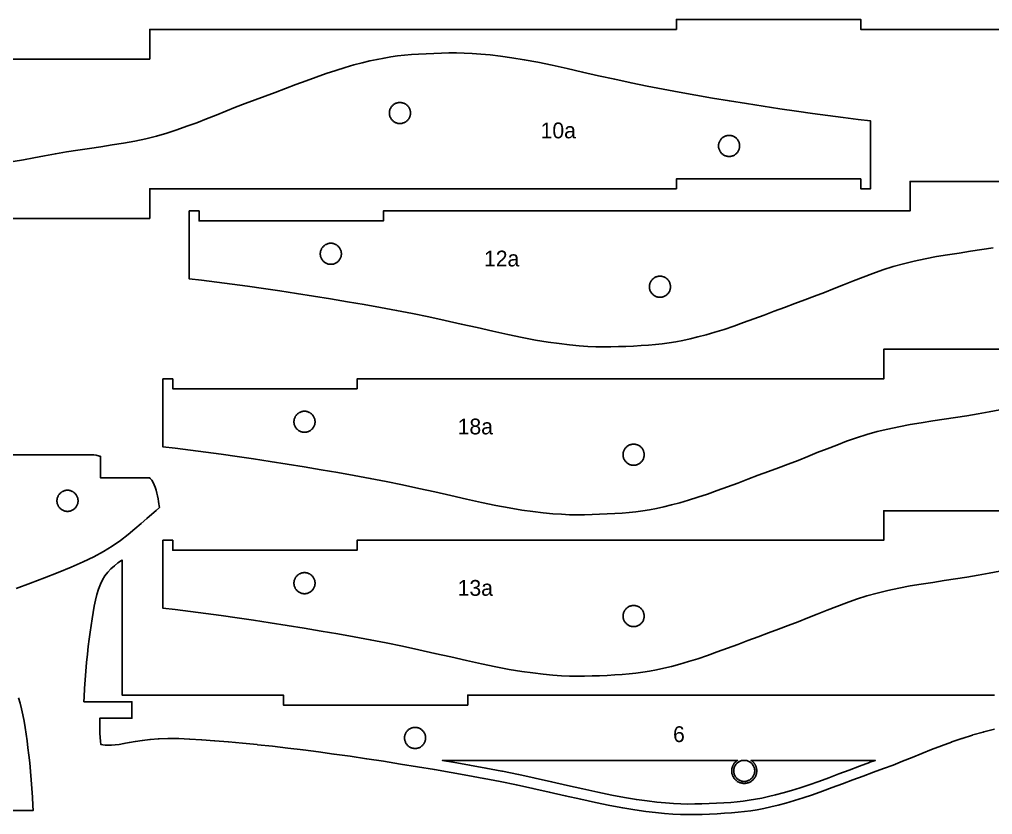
# Model space of a CAD drawing. Header units: metres. Extents: x 5 to 594, y 19 to 394.
# Drawn here: x 364.2 to 512, y 35.4 to 156.1 of the extents above; entities that cross this region are included whole.
import ezdxf
from ezdxf.enums import TextEntityAlignment as Align

# ---------------------------------------------------------------- set-up
doc = ezdxf.new("R2010")
doc.units = ezdxf.units.M
for name, color, linetype in [('CORTAR', 1, 'Continuous'), ('GRABAR', 5, 'Continuous'), ('GRABAR_RELLENO', 4, 'Continuous')]:
    doc.layers.add(name, color=color, linetype=linetype)

msp = doc.modelspace()

# ---------------------------------------------------------------- linework, layer by layer
at = {"layer": 'CORTAR'}
for points in [[(516.5, 154.57), (492, 154.57), (492, 156.07), (464, 156.07), (464, 154.57), (384, 154.57), (384, 150.07), (347.5, 150.07)], [(363.25, 134.49), (364.8, 134.77), (366.38, 135.06), (368, 135.37), (369.67, 135.68), (371.37, 135.96), (373.09, 136.23), (374.82, 136.49), (376.56, 136.75), (378.3, 137.02), (380.02, 137.3), (381.71, 137.62), (383.38, 137.97), (385, 138.37), (386.58, 138.82), (388.13, 139.32), (389.65, 139.85), (391.14, 140.4), (392.62, 140.98), (394.1, 141.57), (395.56, 142.16), (397.03, 142.75), (398.51, 143.32), (400, 143.87), (401.52, 144.43), (403.06, 145), (404.63, 145.59), (406.19, 146.18), (407.75, 146.76), (409.29, 147.32), (410.79, 147.85), (412.26, 148.35), (413.66, 148.79), (415, 149.17), (416.25, 149.5), (417.42, 149.78), (418.53, 150.02), (419.59, 150.22), (420.62, 150.39), (421.65, 150.53), (422.68, 150.65), (423.74, 150.74), (424.84, 150.81), (426, 150.87), (427.17, 150.92), (428.31, 150.97), (429.44, 150.99), (430.58, 151), (431.75, 150.98), (432.98, 150.93), (434.3, 150.83), (435.73, 150.7), (437.29, 150.51), (439, 150.27), (440.89, 149.96), (442.93, 149.57), (445.1, 149.12), (447.38, 148.62), (449.75, 148.09), (452.18, 147.54), (454.64, 146.99), (457.11, 146.45), (459.57, 145.94), (462, 145.47), (464.44, 145.03), (466.94, 144.59), (469.48, 144.15), (472.05, 143.72), (474.62, 143.3), (477.19, 142.89), (479.73, 142.5), (482.22, 142.13), (484.65, 141.79), (487, 141.47), (489.31, 141.18), (491.63, 140.9), (493.5, 140.68), (493.5, 130.37), (492, 130.37), (492, 131.87), (464, 131.87), (464, 130.37), (384, 130.37), (384, 125.87), (347.5, 125.87)], [(512.13, 121.41), (510.41, 121.14), (508.68, 120.88), (506.94, 120.62), (505.2, 120.36), (503.48, 120.07), (501.79, 119.75), (500.12, 119.4), (498.5, 119), (496.92, 118.55), (495.37, 118.06), (493.85, 117.53), (492.36, 116.97), (490.88, 116.39), (489.4, 115.81), (487.94, 115.21), (486.47, 114.63), (484.99, 114.05), (483.5, 113.5), (481.98, 112.95), (480.44, 112.37), (478.87, 111.78), (477.31, 111.19), (475.75, 110.61), (474.21, 110.05), (472.71, 109.52), (471.24, 109.03), (469.84, 108.58), (468.5, 108.2), (467.25, 107.87), (466.08, 107.59), (464.97, 107.35), (463.91, 107.15), (462.88, 106.98), (461.85, 106.84), (460.82, 106.73), (459.76, 106.64), (458.66, 106.56), (457.5, 106.5), (456.33, 106.45), (455.19, 106.41), (454.06, 106.38), (452.92, 106.37), (451.75, 106.39), (450.52, 106.45), (449.2, 106.54), (447.77, 106.67), (446.21, 106.86), (444.5, 107.1), (442.61, 107.41), (440.57, 107.8), (438.4, 108.26), (436.12, 108.76), (433.75, 109.29), (431.32, 109.84), (428.86, 110.39), (426.39, 110.92), (423.93, 111.43), (421.5, 111.9), (419.06, 112.34), (416.56, 112.78), (414.02, 113.22), (411.45, 113.65), (408.88, 114.07), (406.31, 114.48), (403.77, 114.87), (401.28, 115.24), (398.85, 115.58), (396.5, 115.9), (394.19, 116.19), (391.87, 116.48), (390, 116.69), (390, 127), (391.5, 127), (391.5, 125.5), (419.5, 125.5), (419.5, 127), (499.5, 127), (499.5, 131.5), (536, 131.5)], [(513.12, 96.81), (511.5, 96.5), (509.83, 96.19), (508.13, 95.91), (506.41, 95.64), (504.68, 95.38), (502.94, 95.12), (501.2, 94.86), (499.48, 94.57), (497.79, 94.25), (496.12, 93.9), (494.5, 93.5), (492.92, 93.05), (491.37, 92.56), (489.85, 92.03), (488.36, 91.47), (486.88, 90.89), (485.4, 90.31), (483.94, 89.71), (482.47, 89.13), (480.99, 88.55), (479.5, 88), (477.98, 87.45), (476.44, 86.87), (474.87, 86.28), (473.31, 85.69), (471.75, 85.11), (470.21, 84.55), (468.71, 84.02), (467.24, 83.53), (465.84, 83.08), (464.5, 82.7), (463.25, 82.37), (462.08, 82.09), (460.97, 81.85), (459.91, 81.65), (458.88, 81.48), (457.85, 81.34), (456.82, 81.23), (455.76, 81.14), (454.66, 81.06), (453.5, 81), (452.33, 80.95), (451.19, 80.91), (450.06, 80.88), (448.92, 80.87), (447.75, 80.89), (446.52, 80.95), (445.2, 81.04), (443.77, 81.17), (442.21, 81.36), (440.5, 81.6), (438.61, 81.91), (436.57, 82.3), (434.4, 82.76), (432.12, 83.26), (429.75, 83.79), (427.32, 84.34), (424.86, 84.89), (422.39, 85.42), (419.93, 85.93), (417.5, 86.4), (415.06, 86.84), (412.56, 87.28), (410.02, 87.72), (407.45, 88.15), (404.88, 88.57), (402.31, 88.98), (399.77, 89.37), (397.28, 89.74), (394.85, 90.08), (392.5, 90.4), (390.19, 90.69), (387.87, 90.98), (386, 91.19), (386, 101.5), (387.5, 101.5), (387.5, 100), (415.5, 100), (415.5, 101.5), (495.5, 101.5), (495.5, 106), (532, 106)], [(360, 90), (375.5, 90), (375.87, 89.91), (376.36, 89.8), (376.5, 89.77), (376.5, 86.5), (384, 86.5), (384.08, 86.41), (384.29, 86.11), (384.5, 85.8), (384.69, 85.45), (384.84, 85.06), (384.98, 84.63), (385.09, 84.18), (385.19, 83.74), (385.27, 83.3), (385.34, 82.9), (385.4, 82.54), (385.45, 82.23), (385.5, 82), (384.95, 81.55), (384.3, 80.98), (383.55, 80.3), (382.7, 79.54), (381.75, 78.72), (380.7, 77.86), (379.55, 76.99), (379.55, 76.99), (378.3, 76.12), (376.95, 75.28), (375.5, 74.5), (373.89, 73.73), (372.08, 72.94), (370.11, 72.12), (368.03, 71.31), (365.88, 70.5), (363.69, 69.71)], [(513.12, 72.31), (511.5, 72), (509.83, 71.69), (508.13, 71.41), (506.41, 71.14), (504.68, 70.88), (502.94, 70.62), (501.2, 70.36), (499.48, 70.07), (497.79, 69.75), (496.12, 69.4), (494.5, 69), (492.92, 68.55), (491.37, 68.06), (489.85, 67.53), (488.36, 66.97), (486.88, 66.39), (485.4, 65.81), (483.94, 65.21), (482.47, 64.63), (480.99, 64.05), (479.5, 63.5), (477.98, 62.95), (476.44, 62.37), (474.87, 61.78), (473.31, 61.19), (471.75, 60.61), (470.21, 60.05), (468.71, 59.52), (467.24, 59.03), (465.84, 58.58), (464.5, 58.2), (463.25, 57.87), (462.08, 57.59), (460.97, 57.35), (459.91, 57.15), (458.88, 56.98), (457.85, 56.84), (456.82, 56.73), (455.76, 56.64), (454.66, 56.56), (453.5, 56.5), (452.33, 56.45), (451.19, 56.41), (450.06, 56.38), (448.92, 56.37), (447.75, 56.39), (446.52, 56.45), (445.2, 56.54), (443.77, 56.67), (442.21, 56.86), (440.5, 57.1), (438.61, 57.41), (436.57, 57.8), (434.4, 58.26), (432.12, 58.76), (429.75, 59.29), (427.32, 59.84), (424.86, 60.39), (422.39, 60.92), (419.93, 61.43), (417.5, 61.9), (415.06, 62.34), (412.56, 62.78), (410.02, 63.22), (407.45, 63.65), (404.88, 64.07), (402.31, 64.48), (399.77, 64.87), (397.28, 65.24), (394.85, 65.58), (392.5, 65.9), (390.19, 66.19), (387.87, 66.48), (386, 66.69), (386, 77), (387.5, 77), (387.5, 75.5), (415.5, 75.5), (415.5, 77), (495.5, 77), (495.5, 81.5), (532, 81.5)], [(512.33, 48.33), (510.7, 47.93), (510.61, 47.9), (509.03, 47.45), (508.96, 47.43), (507.41, 46.94), (507.35, 46.92), (505.83, 46.39), (505.78, 46.37), (504.28, 45.81), (504.25, 45.8), (502.77, 45.22), (502.75, 45.22), (501.27, 44.63), (501.27, 44.62), (499.8, 44.03), (498.35, 43.45), (496.9, 42.89), (495.44, 42.35), (493.92, 41.79), (493.91, 41.79), (492.36, 41.21), (492.35, 41.21), (490.79, 40.62), (489.23, 40.03), (487.68, 39.46), (486.17, 38.9), (484.69, 38.38), (483.27, 37.9), (481.92, 37.48), (480.64, 37.11), (479.44, 36.8), (478.32, 36.53), (477.27, 36.3), (476.27, 36.11), (475.3, 35.95), (474.34, 35.82), (473.37, 35.72), (472.37, 35.63), (471.31, 35.56), (470.18, 35.5), (469.02, 35.45), (467.91, 35.4), (466.82, 35.38), (465.74, 35.37), (464.62, 35.39), (463.46, 35.44), (462.2, 35.53), (460.84, 35.66), (459.33, 35.84), (457.68, 36.07), (455.85, 36.37), (453.86, 36.76), (451.72, 37.2), (449.46, 37.7), (447.1, 38.23), (444.67, 38.77), (444.67, 38.78), (442.21, 39.33), (442.19, 39.33), (439.72, 39.87), (439.69, 39.87), (437.23, 40.38), (437.2, 40.39), (434.77, 40.86), (434.74, 40.86), (432.31, 41.3), (432.3, 41.3), (429.8, 41.75), (429.79, 41.75), (427.24, 42.19), (427.23, 42.19), (424.66, 42.62), (424.65, 42.62), (422.08, 43.04), (422.07, 43.04), (419.5, 43.45), (419.49, 43.45), (416.95, 43.84), (416.93, 43.85), (414.44, 44.21), (414.42, 44.22), (412, 44.56), (411.98, 44.56), (409.63, 44.88), (409.61, 44.88), (407.3, 45.17), (407.29, 45.18), (404.97, 45.46), (404.95, 45.46), (402.64, 45.73), (402.63, 45.73), (400.35, 45.97), (400.33, 45.98), (398.11, 46.2), (398.09, 46.2), (395.95, 46.4), (395.92, 46.4), (393.87, 46.57), (393.85, 46.58), (391.91, 46.72), (391.88, 46.72), (390.08, 46.83), (390.04, 46.83), (388.4, 46.9), (388.32, 46.9), (386.85, 46.91), (386.74, 46.91), (385.41, 46.86), (385.3, 46.86), (384.1, 46.76), (384, 46.75), (382.92, 46.62), (382.84, 46.61), (381.85, 46.46), (381.8, 46.45), (380.9, 46.29), (380.89, 46.29), (380.08, 46.14), (379.37, 46.02), (378.76, 45.94), (378.21, 45.9), (377.7, 45.9), (377.24, 45.92), (376.86, 45.96), (376.58, 46), (376.53, 46.5), (376.48, 47.08), (376.43, 47.71), (376.4, 48.4), (376.39, 49.14), (376.4, 49.94), (376.4, 50), (381.3, 50), (381.3, 52.5), (374, 52.5), (374.04, 53.25), (374.11, 54.51), (374.2, 55.81), (374.3, 57.13), (374.41, 58.43), (374.53, 59.7), (374.66, 60.89), (374.8, 62), (374.94, 63.04), (375.09, 64.07), (375.24, 65.08), (375.4, 66.06), (375.57, 67), (375.77, 67.9), (375.98, 68.76), (376.22, 69.57), (376.49, 70.32), (376.8, 71), (377.17, 71.62), (377.61, 72.18), (378.11, 72.69), (378.63, 73.15), (379.17, 73.56), (379.7, 73.93), (379.8, 73.99), (379.8, 53.5), (404.3, 53.5), (404.3, 52), (432.3, 52), (432.3, 53.5), (512.3, 53.5)], [(359, 36), (366.3, 36), (366.26, 36.75), (366.19, 38.01), (366.1, 39.31), (366, 40.63), (365.89, 41.93), (365.77, 43.2), (365.64, 44.39), (365.5, 45.5), (365.36, 46.54), (365.21, 47.57), (365.06, 48.58), (364.9, 49.56), (364.73, 50.5), (364.53, 51.4), (364.32, 52.26), (364.08, 53.07)]]:
    msp.add_lwpolyline(points, dxfattribs=at)
for points in [[(423.59, 142.08), (423.57, 142.18), (423.55, 142.29), (423.52, 142.39), (423.48, 142.49), (423.43, 142.58), (423.39, 142.67), (423.33, 142.76), (423.27, 142.85), (423.2, 142.93), (423.13, 143), (423.05, 143.08), (422.97, 143.14), (422.89, 143.2), (422.8, 143.26), (422.71, 143.31), (422.61, 143.35), (422.51, 143.39), (422.41, 143.42), (422.31, 143.44), (422.21, 143.46), (422.1, 143.47), (422, 143.47), (421.9, 143.47), (421.79, 143.46), (421.69, 143.44), (421.59, 143.42), (421.49, 143.39), (421.39, 143.35), (421.29, 143.31), (421.2, 143.26), (421.11, 143.2), (421.03, 143.14), (420.95, 143.08), (420.87, 143), (420.8, 142.93), (420.73, 142.85), (420.67, 142.76), (420.61, 142.67), (420.57, 142.58), (420.52, 142.49), (420.48, 142.39), (420.45, 142.29), (420.43, 142.18), (420.41, 142.08), (420.4, 141.98), (420.4, 141.87), (420.4, 141.77), (420.41, 141.66), (420.43, 141.56), (420.45, 141.46), (420.48, 141.36), (420.52, 141.26), (420.57, 141.17), (420.61, 141.07), (420.67, 140.98), (420.73, 140.9), (420.8, 140.82), (420.87, 140.74), (420.95, 140.67), (421.03, 140.6), (421.11, 140.54), (421.2, 140.49), (421.29, 140.44), (421.39, 140.39), (421.49, 140.36), (421.59, 140.33), (421.69, 140.3), (421.79, 140.29), (421.9, 140.28), (422, 140.27), (422.1, 140.28), (422.21, 140.29), (422.31, 140.3), (422.41, 140.33), (422.51, 140.36), (422.61, 140.39), (422.71, 140.44), (422.8, 140.49), (422.89, 140.54), (422.97, 140.6), (423.05, 140.67), (423.13, 140.74), (423.2, 140.82), (423.27, 140.9), (423.33, 140.98), (423.39, 141.07), (423.43, 141.17), (423.48, 141.26), (423.52, 141.36), (423.55, 141.46), (423.57, 141.56), (423.59, 141.66), (423.6, 141.77), (423.6, 141.87), (423.6, 141.98), (423.59, 142.08)], [(473.6, 136.98), (473.59, 137.08), (473.57, 137.18), (473.55, 137.29), (473.52, 137.39), (473.48, 137.49), (473.43, 137.58), (473.39, 137.67), (473.33, 137.76), (473.27, 137.85), (473.2, 137.93), (473.13, 138), (473.05, 138.08), (472.97, 138.14), (472.89, 138.2), (472.8, 138.26), (472.71, 138.31), (472.61, 138.35), (472.51, 138.39), (472.41, 138.42), (472.31, 138.44), (472.21, 138.46), (472.1, 138.47), (472, 138.47), (471.9, 138.47), (471.79, 138.46), (471.69, 138.44), (471.59, 138.42), (471.49, 138.39), (471.39, 138.35), (471.29, 138.31), (471.2, 138.26), (471.11, 138.2), (471.03, 138.14), (470.95, 138.08), (470.87, 138), (470.8, 137.93), (470.73, 137.85), (470.67, 137.76), (470.61, 137.67), (470.57, 137.58), (470.52, 137.49), (470.48, 137.39), (470.45, 137.29), (470.43, 137.18), (470.41, 137.08), (470.4, 136.98), (470.4, 136.87), (470.4, 136.77), (470.41, 136.66), (470.43, 136.56), (470.45, 136.46), (470.48, 136.36), (470.52, 136.26), (470.57, 136.17), (470.61, 136.07), (470.67, 135.98), (470.73, 135.9), (470.8, 135.82), (470.87, 135.74), (470.95, 135.67), (471.03, 135.6), (471.11, 135.54), (471.2, 135.49), (471.29, 135.44), (471.39, 135.39), (471.49, 135.36), (471.59, 135.33), (471.69, 135.3), (471.79, 135.29), (471.9, 135.28), (472, 135.27), (472.1, 135.28), (472.21, 135.29), (472.31, 135.3), (472.41, 135.33), (472.51, 135.36), (472.61, 135.39), (472.71, 135.44), (472.8, 135.49), (472.89, 135.54), (472.97, 135.6), (473.05, 135.67), (473.13, 135.74), (473.2, 135.82), (473.27, 135.9), (473.33, 135.98), (473.39, 136.07), (473.43, 136.17), (473.48, 136.26), (473.52, 136.36), (473.55, 136.46), (473.57, 136.56), (473.59, 136.66), (473.6, 136.77), (473.6, 136.87), (473.6, 136.98)], [(409.9, 120.4), (409.91, 120.29), (409.93, 120.19), (409.95, 120.09), (409.98, 119.99), (410.02, 119.89), (410.07, 119.79), (410.11, 119.7), (410.17, 119.61), (410.23, 119.53), (410.3, 119.45), (410.37, 119.37), (410.45, 119.3), (410.53, 119.23), (410.61, 119.17), (410.7, 119.11), (410.79, 119.07), (410.89, 119.02), (410.99, 118.98), (411.09, 118.95), (411.19, 118.93), (411.29, 118.91), (411.4, 118.9), (411.5, 118.9), (411.6, 118.9), (411.71, 118.91), (411.81, 118.93), (411.91, 118.95), (412.01, 118.98), (412.11, 119.02), (412.21, 119.07), (412.3, 119.11), (412.39, 119.17), (412.47, 119.23), (412.55, 119.3), (412.63, 119.37), (412.7, 119.45), (412.77, 119.53), (412.83, 119.61), (412.89, 119.7), (412.93, 119.79), (412.98, 119.89), (413.02, 119.99), (413.05, 120.09), (413.07, 120.19), (413.09, 120.29), (413.1, 120.4), (413.1, 120.5), (413.1, 120.6), (413.09, 120.71), (413.07, 120.81), (413.05, 120.91), (413.02, 121.01), (412.98, 121.11), (412.93, 121.21), (412.89, 121.3), (412.83, 121.39), (412.77, 121.47), (412.7, 121.55), (412.63, 121.63), (412.55, 121.7), (412.47, 121.77), (412.39, 121.83), (412.3, 121.89), (412.21, 121.93), (412.11, 121.98), (412.01, 122.02), (411.91, 122.05), (411.81, 122.07), (411.71, 122.09), (411.6, 122.1), (411.5, 122.1), (411.4, 122.1), (411.29, 122.09), (411.19, 122.07), (411.09, 122.05), (410.99, 122.02), (410.89, 121.98), (410.79, 121.93), (410.7, 121.89), (410.61, 121.83), (410.53, 121.77), (410.45, 121.7), (410.37, 121.63), (410.3, 121.55), (410.23, 121.47), (410.17, 121.39), (410.11, 121.3), (410.07, 121.21), (410.02, 121.11), (409.98, 121.01), (409.95, 120.91), (409.93, 120.81), (409.91, 120.71), (409.9, 120.6), (409.9, 120.5), (409.9, 120.4)], [(459.91, 115.29), (459.93, 115.19), (459.95, 115.09), (459.98, 114.99), (460.02, 114.89), (460.07, 114.79), (460.11, 114.7), (460.17, 114.61), (460.23, 114.53), (460.3, 114.45), (460.37, 114.37), (460.45, 114.3), (460.53, 114.23), (460.61, 114.17), (460.7, 114.11), (460.79, 114.07), (460.89, 114.02), (460.99, 113.98), (461.09, 113.95), (461.19, 113.93), (461.29, 113.91), (461.4, 113.9), (461.5, 113.9), (461.6, 113.9), (461.71, 113.91), (461.81, 113.93), (461.91, 113.95), (462.01, 113.98), (462.11, 114.02), (462.21, 114.07), (462.3, 114.11), (462.39, 114.17), (462.47, 114.23), (462.55, 114.3), (462.63, 114.37), (462.7, 114.45), (462.77, 114.53), (462.83, 114.61), (462.89, 114.7), (462.93, 114.79), (462.98, 114.89), (463.02, 114.99), (463.05, 115.09), (463.07, 115.19), (463.09, 115.29), (463.1, 115.4), (463.1, 115.5), (463.1, 115.6), (463.09, 115.71), (463.07, 115.81), (463.05, 115.91), (463.02, 116.01), (462.98, 116.11), (462.93, 116.21), (462.89, 116.3), (462.83, 116.39), (462.77, 116.47), (462.7, 116.55), (462.63, 116.63), (462.55, 116.7), (462.47, 116.77), (462.39, 116.83), (462.3, 116.89), (462.21, 116.93), (462.11, 116.98), (462.01, 117.02), (461.91, 117.05), (461.81, 117.07), (461.71, 117.09), (461.6, 117.1), (461.5, 117.1), (461.4, 117.1), (461.29, 117.09), (461.19, 117.07), (461.09, 117.05), (460.99, 117.02), (460.89, 116.98), (460.79, 116.93), (460.7, 116.89), (460.61, 116.83), (460.53, 116.77), (460.45, 116.7), (460.37, 116.63), (460.3, 116.55), (460.23, 116.47), (460.17, 116.39), (460.11, 116.3), (460.07, 116.21), (460.02, 116.11), (459.98, 116.01), (459.95, 115.91), (459.93, 115.81), (459.91, 115.71), (459.9, 115.6), (459.9, 115.5), (459.9, 115.4), (459.91, 115.29)], [(405.9, 94.9), (405.91, 94.79), (405.93, 94.69), (405.95, 94.59), (405.98, 94.49), (406.02, 94.39), (406.07, 94.29), (406.11, 94.2), (406.17, 94.11), (406.23, 94.03), (406.3, 93.95), (406.37, 93.87), (406.45, 93.8), (406.53, 93.73), (406.61, 93.67), (406.7, 93.61), (406.79, 93.57), (406.89, 93.52), (406.99, 93.48), (407.09, 93.45), (407.19, 93.43), (407.29, 93.41), (407.4, 93.4), (407.5, 93.4), (407.6, 93.4), (407.71, 93.41), (407.81, 93.43), (407.91, 93.45), (408.01, 93.48), (408.11, 93.52), (408.21, 93.57), (408.3, 93.61), (408.39, 93.67), (408.47, 93.73), (408.55, 93.8), (408.63, 93.87), (408.7, 93.95), (408.77, 94.03), (408.83, 94.11), (408.89, 94.2), (408.93, 94.29), (408.98, 94.39), (409.02, 94.49), (409.05, 94.59), (409.07, 94.69), (409.09, 94.79), (409.1, 94.9), (409.1, 95), (409.1, 95.1), (409.09, 95.21), (409.07, 95.31), (409.05, 95.41), (409.02, 95.51), (408.98, 95.61), (408.93, 95.71), (408.89, 95.8), (408.83, 95.89), (408.77, 95.97), (408.7, 96.05), (408.63, 96.13), (408.55, 96.2), (408.47, 96.27), (408.39, 96.33), (408.3, 96.39), (408.21, 96.43), (408.11, 96.48), (408.01, 96.52), (407.91, 96.55), (407.81, 96.57), (407.71, 96.59), (407.6, 96.6), (407.5, 96.6), (407.4, 96.6), (407.29, 96.59), (407.19, 96.57), (407.09, 96.55), (406.99, 96.52), (406.89, 96.48), (406.79, 96.43), (406.7, 96.39), (406.61, 96.33), (406.53, 96.27), (406.45, 96.2), (406.37, 96.13), (406.3, 96.05), (406.23, 95.97), (406.17, 95.89), (406.11, 95.8), (406.07, 95.71), (406.02, 95.61), (405.98, 95.51), (405.95, 95.41), (405.93, 95.31), (405.91, 95.21), (405.9, 95.1), (405.9, 95), (405.9, 94.9)], [(455.91, 89.79), (455.93, 89.69), (455.95, 89.59), (455.98, 89.49), (456.02, 89.39), (456.07, 89.29), (456.11, 89.2), (456.17, 89.11), (456.23, 89.03), (456.3, 88.95), (456.37, 88.87), (456.45, 88.8), (456.53, 88.73), (456.61, 88.67), (456.7, 88.61), (456.79, 88.57), (456.89, 88.52), (456.99, 88.48), (457.09, 88.45), (457.19, 88.43), (457.29, 88.41), (457.4, 88.4), (457.5, 88.4), (457.6, 88.4), (457.71, 88.41), (457.81, 88.43), (457.91, 88.45), (458.01, 88.48), (458.11, 88.52), (458.21, 88.57), (458.3, 88.61), (458.39, 88.67), (458.47, 88.73), (458.55, 88.8), (458.63, 88.87), (458.7, 88.95), (458.77, 89.03), (458.83, 89.11), (458.89, 89.2), (458.93, 89.29), (458.98, 89.39), (459.02, 89.49), (459.05, 89.59), (459.07, 89.69), (459.09, 89.79), (459.1, 89.9), (459.1, 90), (459.1, 90.1), (459.09, 90.21), (459.07, 90.31), (459.05, 90.41), (459.02, 90.51), (458.98, 90.61), (458.93, 90.71), (458.89, 90.8), (458.83, 90.89), (458.77, 90.97), (458.7, 91.05), (458.63, 91.13), (458.55, 91.2), (458.47, 91.27), (458.39, 91.33), (458.3, 91.39), (458.21, 91.43), (458.11, 91.48), (458.01, 91.52), (457.91, 91.55), (457.81, 91.57), (457.71, 91.59), (457.6, 91.6), (457.5, 91.6), (457.4, 91.6), (457.29, 91.59), (457.19, 91.57), (457.09, 91.55), (456.99, 91.52), (456.89, 91.48), (456.79, 91.43), (456.7, 91.39), (456.61, 91.33), (456.53, 91.27), (456.45, 91.2), (456.37, 91.13), (456.3, 91.05), (456.23, 90.97), (456.17, 90.89), (456.11, 90.8), (456.07, 90.71), (456.02, 90.61), (455.98, 90.51), (455.95, 90.41), (455.93, 90.31), (455.91, 90.21), (455.9, 90.1), (455.9, 90), (455.9, 89.9), (455.91, 89.79)], [(369.93, 82.69), (369.95, 82.59), (369.98, 82.49), (370.02, 82.39), (370.07, 82.29), (370.11, 82.2), (370.17, 82.11), (370.23, 82.03), (370.3, 81.95), (370.37, 81.87), (370.45, 81.8), (370.53, 81.73), (370.61, 81.67), (370.7, 81.61), (370.79, 81.57), (370.89, 81.52), (370.99, 81.48), (371.09, 81.45), (371.19, 81.43), (371.29, 81.41), (371.4, 81.4), (371.5, 81.4), (371.6, 81.4), (371.71, 81.41), (371.81, 81.43), (371.91, 81.45), (372.01, 81.48), (372.11, 81.52), (372.21, 81.57), (372.3, 81.61), (372.39, 81.67), (372.47, 81.73), (372.55, 81.8), (372.63, 81.87), (372.7, 81.95), (372.77, 82.03), (372.83, 82.11), (372.89, 82.2), (372.93, 82.29), (372.98, 82.39), (373.02, 82.49), (373.05, 82.59), (373.07, 82.69), (373.09, 82.79), (373.1, 82.9), (373.1, 83), (373.1, 83.1), (373.09, 83.21), (373.07, 83.31), (373.05, 83.41), (373.02, 83.51), (372.98, 83.61), (372.93, 83.71), (372.89, 83.8), (372.83, 83.89), (372.77, 83.97), (372.7, 84.05), (372.63, 84.13), (372.55, 84.2), (372.47, 84.27), (372.39, 84.33), (372.3, 84.39), (372.21, 84.43), (372.11, 84.48), (372.01, 84.52), (371.91, 84.55), (371.81, 84.57), (371.71, 84.59), (371.6, 84.6), (371.5, 84.6), (371.4, 84.6), (371.29, 84.59), (371.19, 84.57), (371.09, 84.55), (370.99, 84.52), (370.89, 84.48), (370.79, 84.43), (370.7, 84.39), (370.61, 84.33), (370.53, 84.27), (370.45, 84.2), (370.37, 84.13), (370.3, 84.05), (370.23, 83.97), (370.17, 83.89), (370.11, 83.8), (370.07, 83.71), (370.02, 83.61), (369.98, 83.51), (369.95, 83.41), (369.93, 83.31), (369.91, 83.21), (369.9, 83.1), (369.9, 83), (369.9, 82.9), (369.91, 82.79), (369.93, 82.69)], [(405.9, 70.4), (405.91, 70.29), (405.93, 70.19), (405.95, 70.09), (405.98, 69.99), (406.02, 69.89), (406.07, 69.79), (406.11, 69.7), (406.17, 69.61), (406.23, 69.53), (406.3, 69.45), (406.37, 69.37), (406.45, 69.3), (406.53, 69.23), (406.61, 69.17), (406.7, 69.11), (406.79, 69.07), (406.89, 69.02), (406.99, 68.98), (407.09, 68.95), (407.19, 68.93), (407.29, 68.91), (407.4, 68.9), (407.5, 68.9), (407.6, 68.9), (407.71, 68.91), (407.81, 68.93), (407.91, 68.95), (408.01, 68.98), (408.11, 69.02), (408.21, 69.07), (408.3, 69.11), (408.39, 69.17), (408.47, 69.23), (408.55, 69.3), (408.63, 69.37), (408.7, 69.45), (408.77, 69.53), (408.83, 69.61), (408.89, 69.7), (408.93, 69.79), (408.98, 69.89), (409.02, 69.99), (409.05, 70.09), (409.07, 70.19), (409.09, 70.29), (409.1, 70.4), (409.1, 70.5), (409.1, 70.6), (409.09, 70.71), (409.07, 70.81), (409.05, 70.91), (409.02, 71.01), (408.98, 71.11), (408.93, 71.21), (408.89, 71.3), (408.83, 71.39), (408.77, 71.47), (408.7, 71.55), (408.63, 71.63), (408.55, 71.7), (408.47, 71.77), (408.39, 71.83), (408.3, 71.89), (408.21, 71.93), (408.11, 71.98), (408.01, 72.02), (407.91, 72.05), (407.81, 72.07), (407.71, 72.09), (407.6, 72.1), (407.5, 72.1), (407.4, 72.1), (407.29, 72.09), (407.19, 72.07), (407.09, 72.05), (406.99, 72.02), (406.89, 71.98), (406.79, 71.93), (406.7, 71.89), (406.61, 71.83), (406.53, 71.77), (406.45, 71.7), (406.37, 71.63), (406.3, 71.55), (406.23, 71.47), (406.17, 71.39), (406.11, 71.3), (406.07, 71.21), (406.02, 71.11), (405.98, 71.01), (405.95, 70.91), (405.93, 70.81), (405.91, 70.71), (405.9, 70.6), (405.9, 70.5), (405.9, 70.4)], [(455.91, 65.29), (455.93, 65.19), (455.95, 65.09), (455.98, 64.99), (456.02, 64.89), (456.07, 64.79), (456.11, 64.7), (456.17, 64.61), (456.23, 64.53), (456.3, 64.45), (456.37, 64.37), (456.45, 64.3), (456.53, 64.23), (456.61, 64.17), (456.7, 64.11), (456.79, 64.07), (456.89, 64.02), (456.99, 63.98), (457.09, 63.95), (457.19, 63.93), (457.29, 63.91), (457.4, 63.9), (457.5, 63.9), (457.6, 63.9), (457.71, 63.91), (457.81, 63.93), (457.91, 63.95), (458.01, 63.98), (458.11, 64.02), (458.21, 64.07), (458.3, 64.11), (458.39, 64.17), (458.47, 64.23), (458.55, 64.3), (458.63, 64.37), (458.7, 64.45), (458.77, 64.53), (458.83, 64.61), (458.89, 64.7), (458.93, 64.79), (458.98, 64.89), (459.02, 64.99), (459.05, 65.09), (459.07, 65.19), (459.09, 65.29), (459.1, 65.4), (459.1, 65.5), (459.1, 65.6), (459.09, 65.71), (459.07, 65.81), (459.05, 65.91), (459.02, 66.01), (458.98, 66.11), (458.93, 66.21), (458.89, 66.3), (458.83, 66.39), (458.77, 66.47), (458.7, 66.55), (458.63, 66.63), (458.55, 66.7), (458.47, 66.77), (458.39, 66.83), (458.3, 66.89), (458.21, 66.93), (458.11, 66.98), (458.01, 67.02), (457.91, 67.05), (457.81, 67.07), (457.71, 67.09), (457.6, 67.1), (457.5, 67.1), (457.4, 67.1), (457.29, 67.09), (457.19, 67.07), (457.09, 67.05), (456.99, 67.02), (456.89, 66.98), (456.79, 66.93), (456.7, 66.89), (456.61, 66.83), (456.53, 66.77), (456.45, 66.7), (456.37, 66.63), (456.3, 66.55), (456.23, 66.47), (456.17, 66.39), (456.11, 66.3), (456.07, 66.21), (456.02, 66.11), (455.98, 66.01), (455.95, 65.91), (455.93, 65.81), (455.91, 65.71), (455.9, 65.6), (455.9, 65.5), (455.9, 65.4), (455.91, 65.29)], [(422.7, 46.9), (422.71, 46.79), (422.73, 46.69), (422.75, 46.59), (422.78, 46.49), (422.82, 46.39), (422.86, 46.29), (422.91, 46.2), (422.97, 46.11), (423.03, 46.03), (423.1, 45.95), (423.17, 45.87), (423.24, 45.8), (423.32, 45.73), (423.41, 45.67), (423.5, 45.61), (423.59, 45.57), (423.69, 45.52), (423.78, 45.48), (423.88, 45.45), (423.99, 45.43), (424.09, 45.41), (424.19, 45.4), (424.3, 45.4), (424.4, 45.4), (424.51, 45.41), (424.61, 45.43), (424.71, 45.45), (424.81, 45.48), (424.91, 45.52), (425.01, 45.57), (425.1, 45.61), (425.19, 45.67), (425.27, 45.73), (425.35, 45.8), (425.43, 45.87), (425.5, 45.95), (425.57, 46.03), (425.63, 46.11), (425.68, 46.2), (425.73, 46.29), (425.78, 46.39), (425.81, 46.49), (425.84, 46.59), (425.87, 46.69), (425.88, 46.79), (425.9, 46.9), (425.9, 47), (425.9, 47.1), (425.88, 47.21), (425.87, 47.31), (425.84, 47.41), (425.81, 47.51), (425.78, 47.61), (425.73, 47.71), (425.68, 47.8), (425.63, 47.89), (425.57, 47.97), (425.5, 48.05), (425.43, 48.13), (425.35, 48.2), (425.27, 48.27), (425.19, 48.33), (425.1, 48.39), (425.01, 48.43), (424.91, 48.48), (424.81, 48.52), (424.71, 48.55), (424.61, 48.57), (424.51, 48.59), (424.4, 48.6), (424.3, 48.6), (424.19, 48.6), (424.09, 48.59), (423.99, 48.57), (423.88, 48.55), (423.78, 48.52), (423.69, 48.48), (423.59, 48.43), (423.5, 48.39), (423.41, 48.33), (423.32, 48.27), (423.24, 48.2), (423.17, 48.13), (423.1, 48.05), (423.03, 47.97), (422.97, 47.89), (422.91, 47.8), (422.86, 47.71), (422.82, 47.61), (422.78, 47.51), (422.75, 47.41), (422.73, 47.31), (422.71, 47.21), (422.7, 47.1), (422.7, 47), (422.7, 46.9)], [(472.71, 41.79), (472.73, 41.69), (472.75, 41.59), (472.78, 41.49), (472.82, 41.39), (472.86, 41.29), (472.91, 41.2), (472.97, 41.11), (473.03, 41.03), (473.1, 40.95), (473.17, 40.87), (473.24, 40.8), (473.32, 40.73), (473.41, 40.67), (473.5, 40.61), (473.59, 40.57), (473.69, 40.52), (473.78, 40.48), (473.88, 40.45), (473.99, 40.43), (474.09, 40.41), (474.19, 40.4), (474.3, 40.4), (474.4, 40.4), (474.51, 40.41), (474.61, 40.43), (474.71, 40.45), (474.81, 40.48), (474.91, 40.52), (475.01, 40.57), (475.1, 40.61), (475.19, 40.67), (475.27, 40.73), (475.35, 40.8), (475.43, 40.87), (475.5, 40.95), (475.57, 41.03), (475.63, 41.11), (475.68, 41.2), (475.73, 41.29), (475.78, 41.39), (475.81, 41.49), (475.84, 41.59), (475.87, 41.69), (475.88, 41.79), (475.9, 41.9), (475.9, 42), (475.9, 42.1), (475.88, 42.21), (475.87, 42.31), (475.84, 42.41), (475.81, 42.51), (475.78, 42.61), (475.73, 42.71), (475.68, 42.8), (475.63, 42.89), (475.57, 42.97), (475.5, 43.05), (475.43, 43.13), (475.35, 43.2), (475.27, 43.27), (475.19, 43.33), (475.1, 43.39), (475.01, 43.43), (474.91, 43.48), (474.81, 43.52), (474.71, 43.55), (474.61, 43.57), (474.51, 43.59), (474.4, 43.6), (474.3, 43.6), (474.19, 43.6), (474.09, 43.59), (473.99, 43.57), (473.88, 43.55), (473.78, 43.52), (473.69, 43.48), (473.59, 43.43), (473.5, 43.39), (473.41, 43.33), (473.32, 43.27), (473.24, 43.2), (473.17, 43.13), (473.1, 43.05), (473.03, 42.97), (472.97, 42.89), (472.91, 42.8), (472.86, 42.71), (472.82, 42.61), (472.78, 42.51), (472.75, 42.41), (472.73, 42.31), (472.71, 42.21), (472.7, 42.1), (472.7, 42), (472.7, 41.9), (472.71, 41.79)]]:
    msp.add_lwpolyline(points, close=True, dxfattribs=at)
at = {"layer": 'GRABAR_RELLENO'}
msp.add_lwpolyline([(493.37, 43.3), (493.37, 43.3), (493.35, 43.29), (493.35, 43.29), (491.8, 42.71), (491.8, 42.71), (491.79, 42.71), (491.79, 42.71), (490.23, 42.12), (488.67, 41.53), (487.13, 40.96), (485.62, 40.41), (484.17, 39.89), (482.77, 39.42), (481.46, 39.01), (480.22, 38.66), (479.05, 38.35), (477.96, 38.09), (476.95, 37.87), (475.99, 37.69), (475.06, 37.54), (474.15, 37.41), (473.22, 37.31), (472.25, 37.22), (471.22, 37.15), (470.1, 37.1), (468.96, 37.04), (467.86, 37), (466.8, 36.98), (465.75, 36.97), (464.67, 36.99), (463.55, 37.04), (462.33, 37.13), (461.01, 37.25), (459.54, 37.43), (457.92, 37.65), (456.13, 37.95), (454.17, 38.32), (452.05, 38.77), (449.8, 39.26), (447.45, 39.79), (445.03, 40.34), (445.02, 40.34), (445.02, 40.34), (445.02, 40.34), (442.56, 40.89), (442.55, 40.89), (442.54, 40.89), (442.53, 40.89), (440.06, 41.43), (440.05, 41.43), (440.03, 41.44), (440.02, 41.44), (437.56, 41.95), (437.54, 41.95), (437.51, 41.96), (437.5, 41.96), (435.07, 42.43), (435.06, 42.43), (435.04, 42.43), (435.03, 42.43), (432.59, 42.88), (432.59, 42.88), (432.58, 42.88), (432.58, 42.88), (430.08, 43.32), (430.07, 43.32), (430.06, 43.32), (430.06, 43.32), (428.46, 43.6), (473.28, 43.6), (473.25, 43.59), (473.23, 43.57), (473.15, 43.51), (473.13, 43.5), (473.05, 43.43), (473.04, 43.42), (472.96, 43.35), (472.95, 43.34), (472.88, 43.26), (472.86, 43.25), (472.8, 43.16), (472.79, 43.15), (472.72, 43.06), (472.71, 43.05), (472.66, 42.96), (472.65, 42.94), (472.6, 42.85), (472.59, 42.83), (472.55, 42.74), (472.54, 42.72), (472.5, 42.62), (472.5, 42.6), (472.47, 42.5), (472.46, 42.48), (472.44, 42.38), (472.43, 42.36), (472.42, 42.26), (472.41, 42.24), (472.4, 42.13), (472.4, 42.11), (472.4, 42.01), (472.4, 41.99), (472.4, 41.89), (472.4, 41.87), (472.41, 41.76), (472.42, 41.74), (472.43, 41.64), (472.44, 41.62), (472.46, 41.52), (472.47, 41.5), (472.5, 41.4), (472.5, 41.38), (472.54, 41.28), (472.55, 41.26), (472.59, 41.17), (472.6, 41.15), (472.65, 41.06), (472.66, 41.04), (472.71, 40.95), (472.72, 40.94), (472.79, 40.85), (472.8, 40.84), (472.86, 40.75), (472.88, 40.74), (472.95, 40.66), (472.96, 40.65), (473.04, 40.58), (473.05, 40.57), (473.13, 40.5), (473.15, 40.49), (473.23, 40.43), (473.25, 40.41), (473.34, 40.36), (473.36, 40.35), (473.45, 40.3), (473.47, 40.29), (473.56, 40.25), (473.58, 40.24), (473.68, 40.2), (473.7, 40.2), (473.8, 40.17), (473.82, 40.16), (473.92, 40.14), (473.94, 40.13), (474.04, 40.12), (474.06, 40.12), (474.16, 40.1), (474.18, 40.1), (474.29, 40.1), (474.31, 40.1), (474.41, 40.1), (474.43, 40.1), (474.54, 40.12), (474.56, 40.12), (474.66, 40.13), (474.68, 40.14), (474.78, 40.16), (474.8, 40.17), (474.9, 40.2), (474.92, 40.2), (475.02, 40.24), (475.03, 40.25), (475.13, 40.29), (475.15, 40.3), (475.24, 40.35), (475.26, 40.36), (475.35, 40.41), (475.36, 40.43), (475.45, 40.49), (475.46, 40.5), (475.54, 40.57), (475.56, 40.58), (475.64, 40.65), (475.65, 40.66), (475.72, 40.74), (475.73, 40.75), (475.8, 40.84), (475.81, 40.85), (475.87, 40.94), (475.88, 40.95), (475.94, 41.04), (475.95, 41.06), (476, 41.15), (476.01, 41.17), (476.05, 41.26), (476.06, 41.28), (476.09, 41.38), (476.1, 41.4), (476.13, 41.5), (476.14, 41.52), (476.16, 41.62), (476.16, 41.64), (476.18, 41.74), (476.18, 41.76), (476.19, 41.87), (476.2, 41.89), (476.2, 41.99), (476.2, 42.01), (476.2, 42.11), (476.19, 42.13), (476.18, 42.24), (476.18, 42.26), (476.16, 42.36), (476.16, 42.38), (476.14, 42.48), (476.13, 42.5), (476.1, 42.6), (476.09, 42.62), (476.06, 42.72), (476.05, 42.74), (476.01, 42.83), (476, 42.85), (475.95, 42.94), (475.94, 42.96), (475.88, 43.05), (475.87, 43.06), (475.81, 43.15), (475.8, 43.16), (475.73, 43.25), (475.72, 43.26), (475.65, 43.34), (475.64, 43.35), (475.56, 43.42), (475.54, 43.43), (475.46, 43.5), (475.45, 43.51), (475.36, 43.57), (475.35, 43.59), (475.32, 43.6), (494.2, 43.6), (493.37, 43.3)], close=True, dxfattribs=at)

# ---------------------------------------------------------------- texts
at = {"layer": 'GRABAR'}
for s, p in [('10a', (446.05, 137.31)), ('12a', (437.45, 117.86)), ('18a', (433.45, 92.36)), ('13a', (433.45, 67.86)), ('6', (464.38, 45.65))]:
    msp.add_text(s, height=2.4, dxfattribs=at).set_placement(p, align=Align.BOTTOM_CENTER)

doc.saveas('drawing.dxf')
